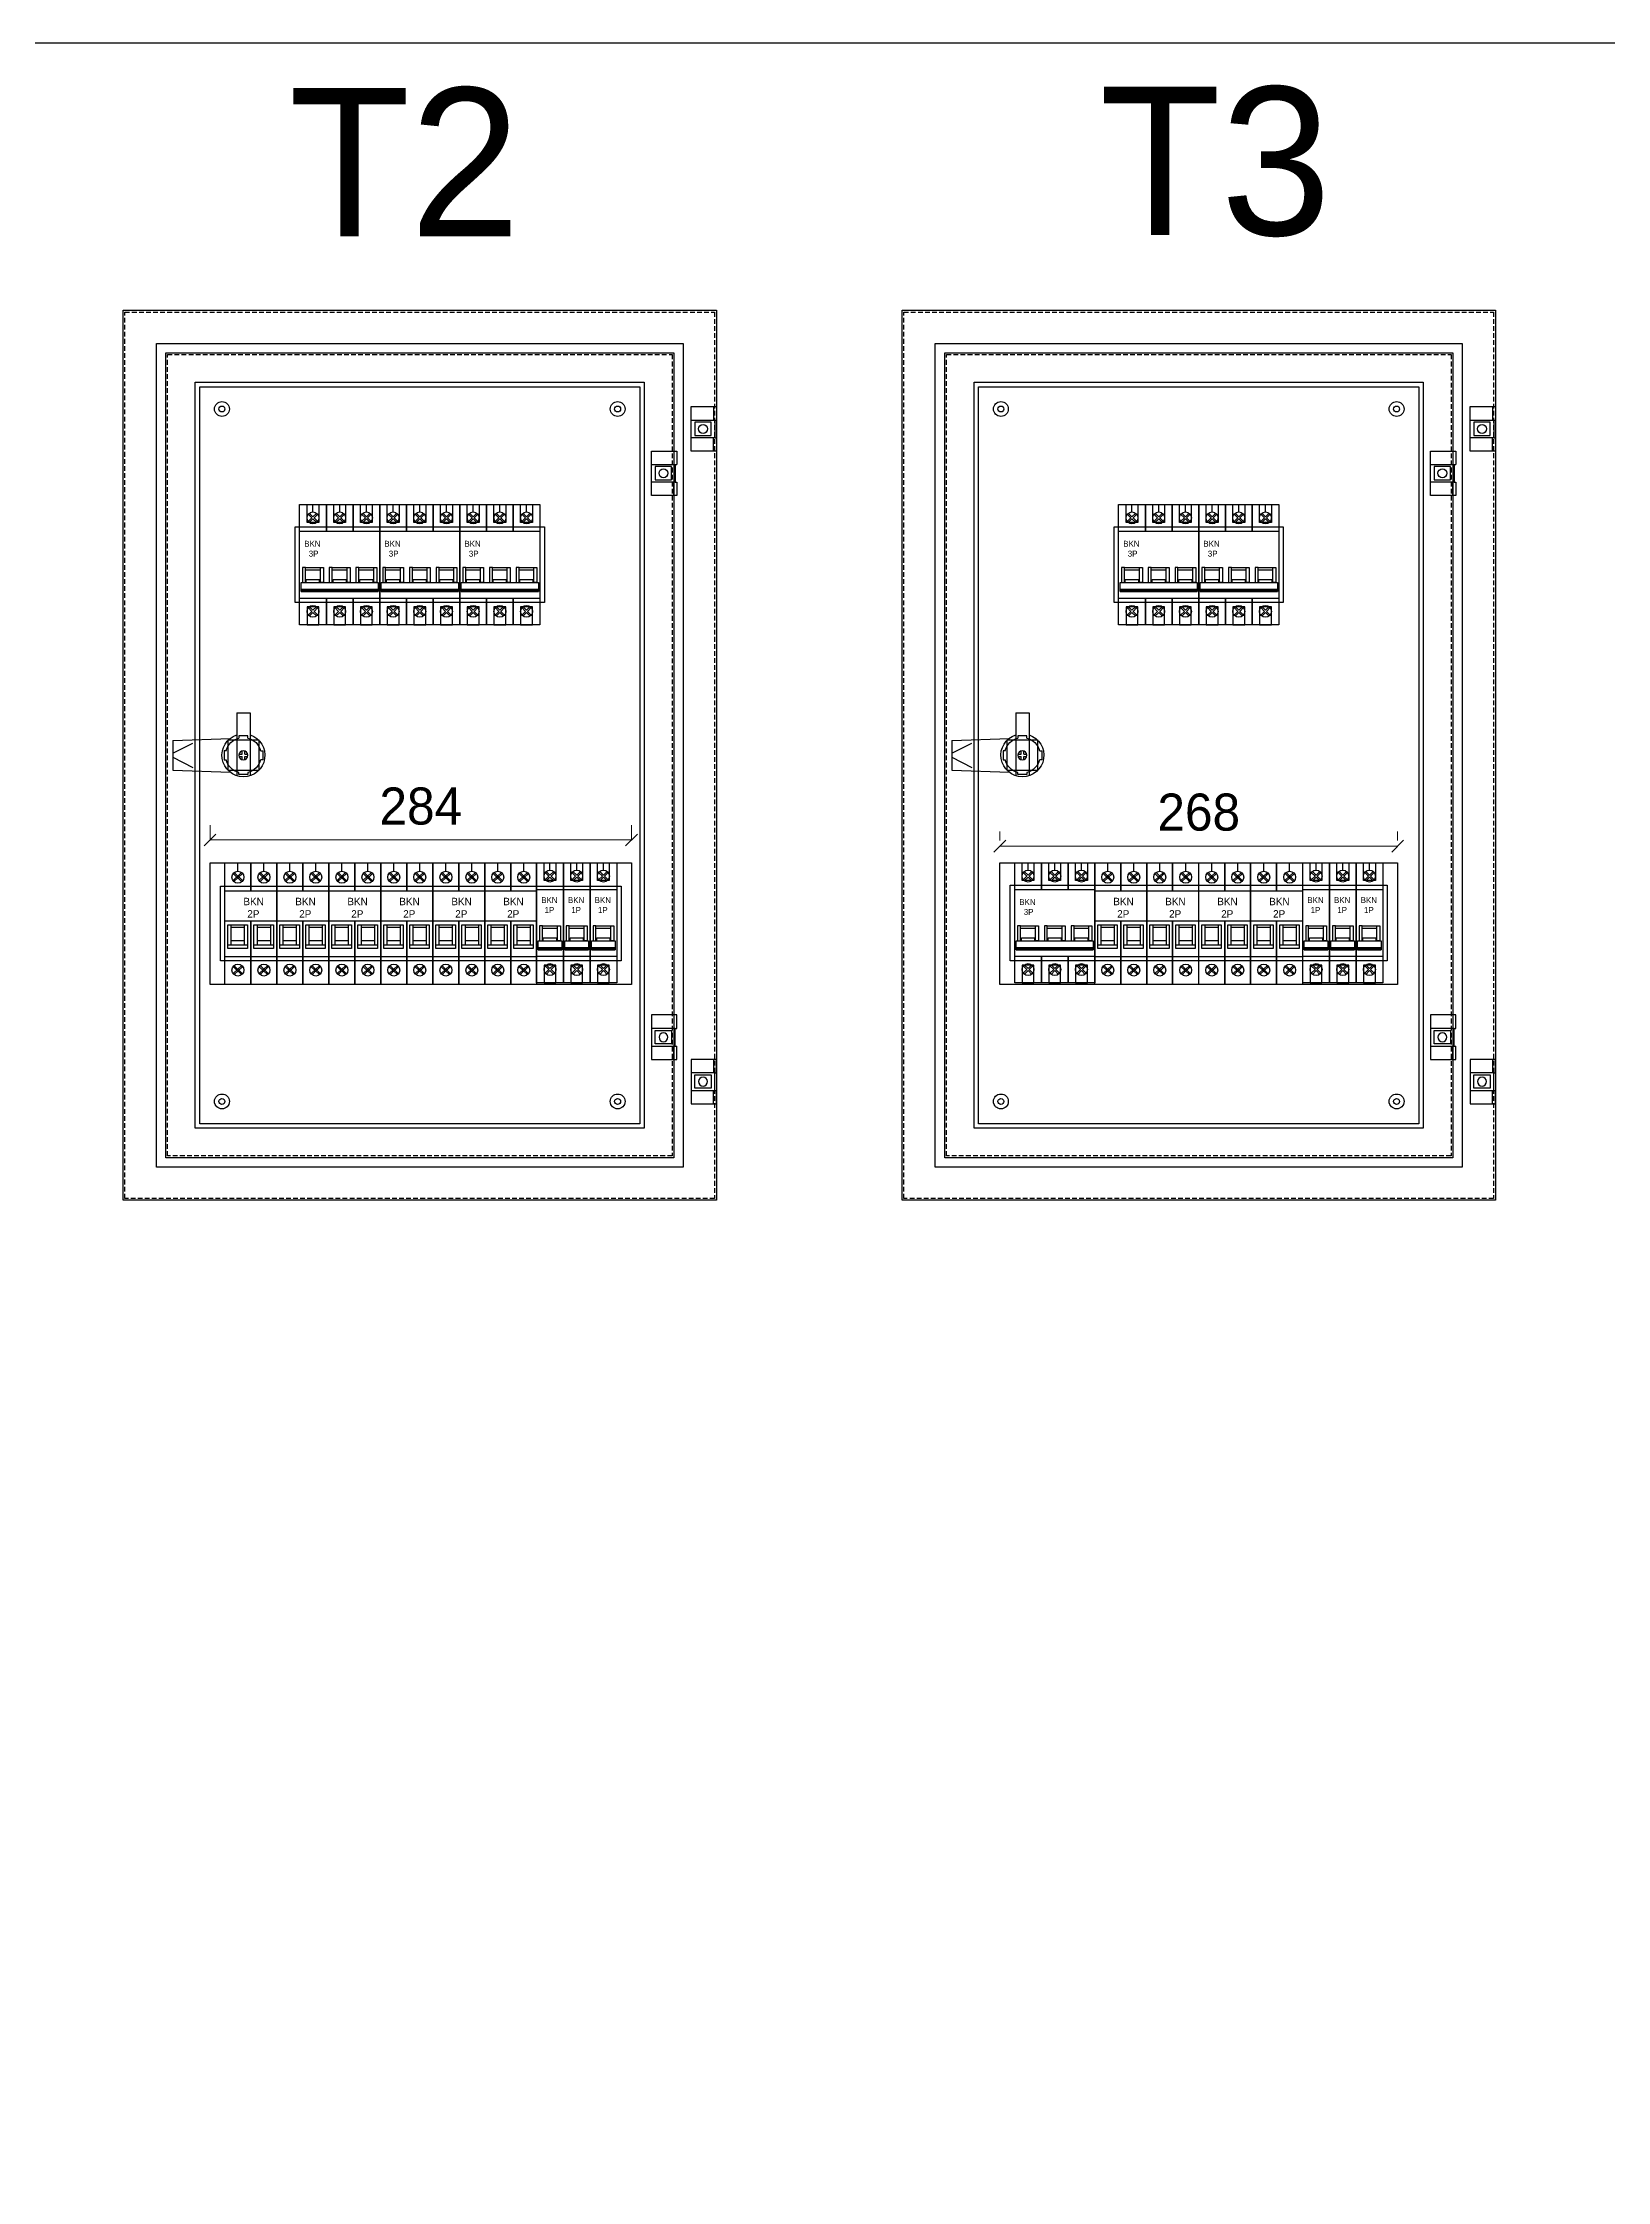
# Model space of a CAD drawing. Header units: millimetres. Extents: x 0 to 4348, y 0 to 3082.
# Drawn here: x 1055 to 2110, y 1633 to 3075 of the extents above; entities that cross this region are included whole.
import ezdxf

# ---------------------------------------------------------------- set-up
doc = ezdxf.new("R2010")
doc.units = ezdxf.units.MM
doc.linetypes.add('HIDDEN2', pattern=[4.7625, 3.175, -1.5875])
doc.layers.add('HEATER', color=1, linetype='Continuous')
doc.styles.add('Arial', font='arial.ttf')
doc.dimstyles.new('Dim-25', dxfattribs={"dimtxt": 25, "dimasz": 8, "dimexe": 10, "dimexo": 15, "dimgap": 10, "dimtad": 1, "dimdec": 0, "dimtxsty": 'Standard', "dimblk": 'OBLIQUE', "dimcen": 10, "dimclrd": 5, "dimclre": 5, "dimclrt": 3, "dimazin": 3, "dimtfac": 1, "dimtdec": 0, "dimtmove": 0, "dimatfit": 3, "dimldrblk": 'OBLIQUE', "dimlwd": 9, "dimlwe": 9})

# ---------------------------------------------------------------- blocks, each defined once
blk = doc.blocks.new('HL003-2-2')
at = {"color": 1}
for p, q in [((15, 21), (15, 12)), ((15, -9), (15, 0)), ((16, 12), (17, 12)), ((16, 0), (17, 0))]:
    blk.add_line(p, q, dxfattribs=at)
blk.add_lwpolyline([(17, 0), (17, -9), (0, -9), (0, 21), (17, 21), (17, 12)], dxfattribs=at)
blk.add_lwpolyline([(0, 12), (16, 12), (16, 0), (0, 0)], close=True, dxfattribs=at)
blk.add_circle((8, 6), 3, dxfattribs=at)
blk = doc.blocks.new('KHUNG CHUẨN')
at = {"color": 7}
blk.add_lwpolyline([(16919.25, -26555.16), (19889.25, -26555.16), (19889.25, -28655.16), (16919.25, -28655.16)], close=True, dxfattribs=at)
at = {"color": 3, "style": 'Arial'}
for tag, p in [('#01', (17055.57, -28580.1)), ('#02', (17431.39, -28580.1)), ('#03', (18030.58, -28580.1)), ('#08', (18751.7, -28580.1)), ('#10', (19064.78, -28580.1)), ('#05', (17308.45, -28633.02)), ('#06', (17632.65, -28633.73)), ('#09', (18753.85, -28632.6)), ('#11', (19060.3, -28625.69)), ('#12', (19806.46, -28628.91)), ('#04', (17024.77, -28634.62)), ('#07', (18002.01, -28634.74))]:
    blk.add_attdef(tag, p, '', height=20, dxfattribs=at)
blk = doc.blocks.new('BKN 3P')
at = {"color": 7}
for p, q in [((9, -5), (9, 0)), ((27, -5), (27, 0)), ((45, -5), (45, 0)), ((8.3, -9), (5.8, -6.5)), ((5.8, -11.5), (8.3, -9)), ((9, -8.3), (6.5, -5.8)), ((6.5, -12.2), (9, -9.7)), ((9, -8.3), (11.5, -5.8)), ((11.5, -12.2), (9, -9.7)), ((9.7, -9), (12.2, -6.5)), ((12.2, -11.5), (9.7, -9)), ((26.3, -9), (23.8, -6.5)), ((23.8, -11.5), (26.3, -9)), ((27, -8.3), (24.5, -5.8)), ((24.5, -12.2), (27, -9.7)), ((27, -8.3), (29.5, -5.8)), ((29.5, -12.2), (27, -9.7)), ((27.7, -9), (30.2, -6.5)), ((30.2, -11.5), (27.7, -9)), ((44.3, -9), (41.8, -6.5)), ((41.8, -11.5), (44.3, -9)), ((45, -8.3), (42.5, -5.8)), ((42.5, -12.2), (45, -9.7)), ((45, -8.3), (47.5, -5.8)), ((47.5, -12.2), (45, -9.7)), ((45.7, -9), (48.2, -6.5)), ((48.2, -11.5), (45.7, -9)), ((0, -18), (18, -18)), ((18, -18), (36, -18)), ((36, -18), (54, -18)), ((4, -42.5), (14, -42.5)), ((22, -42.5), (32, -42.5)), ((40, -42.5), (50, -42.5)), ((1, -57.1), (53, -57.1)), ((1, -57.6), (53, -57.6)), ((4, -44), (14, -44)), ((4.5, -52.5), (4.5, -50.5)), ((4.5, -50.5), (13.5, -50.5)), ((13.5, -52.5), (13.5, -50.5)), ((22, -44), (32, -44)), ((22.5, -52.5), (22.5, -50.5)), ((22.5, -50.5), (31.5, -50.5)), ((31.5, -52.5), (31.5, -50.5)), ((40, -44), (50, -44)), ((40.5, -52.5), (40.5, -50.5)), ((40.5, -50.5), (49.5, -50.5)), ((49.5, -52.5), (49.5, -50.5)), ((0, -63), (18, -63)), ((1, -58.1), (53, -58.1)), ((1, -58.6), (53, -58.6)), ((5.8, -69.5), (8.3, -72)), ((8.3, -72), (5.8, -74.5)), ((6.5, -68.8), (9, -71.3)), ((11.5, -68.8), (9, -71.3)), ((12.2, -69.5), (9.7, -72)), ((9.7, -72), (12.2, -74.5)), ((18, -63), (36, -63)), ((23.8, -69.5), (26.3, -72)), ((26.3, -72), (23.8, -74.5)), ((24.5, -68.8), (27, -71.3)), ((29.5, -68.8), (27, -71.3)), ((30.2, -69.5), (27.7, -72)), ((27.7, -72), (30.2, -74.5)), ((36, -63), (54, -63)), ((41.8, -69.5), (44.3, -72)), ((44.3, -72), (41.8, -74.5)), ((42.5, -68.8), (45, -71.3)), ((47.5, -68.8), (45, -71.3)), ((48.2, -69.5), (45.7, -72)), ((45.7, -72), (48.2, -74.5)), ((9, -72.7), (6.5, -75.2)), ((9, -72.7), (11.5, -75.2)), ((27, -72.7), (24.5, -75.2)), ((27, -72.7), (29.5, -75.2)), ((45, -72.7), (42.5, -75.2)), ((45, -72.7), (47.5, -75.2))]:
    blk.add_line(p, q, dxfattribs=at)
for points in [[(18, -63), (18, -81), (0, -81), (0, 0), (18, 0), (18, -18)], [(18, -18), (18, 0), (36, 0), (36, -18)], [(36, -18), (36, 0), (54, 0), (54, -81), (36, -81), (36, -63)], [(36, -63), (36, -81), (18, -81), (18, -63)]]:
    blk.add_lwpolyline(points, dxfattribs=at)
at = {"color": 1}
for points in [[(5, 0), (13, 0), (13, -12), (5, -12)], [(23, 0), (31, 0), (31, -12), (23, -12)], [(41, 0), (49, 0), (49, -12), (41, -12)], [(5, -81), (13, -81), (13, -69), (5, -69)], [(23, -81), (31, -81), (31, -69), (23, -69)], [(41, -81), (49, -81), (49, -69), (41, -69)]]:
    blk.add_lwpolyline(points, close=True, dxfattribs=at)
at = {"color": 7}
for points in [[(4, -42.5), (2, -42.5), (2, -52.5), (4, -52.5)], [(14, -42.5), (16, -42.5), (16, -52.5), (14, -52.5)], [(22, -42.5), (20, -42.5), (20, -52.5), (22, -52.5)], [(32, -42.5), (34, -42.5), (34, -52.5), (32, -52.5)], [(40, -42.5), (38, -42.5), (38, -52.5), (40, -52.5)], [(50, -42.5), (52, -42.5), (52, -52.5), (50, -52.5)], [(1, -52.5), (53, -52.5), (53, -58.6), (1, -58.6)]]:
    blk.add_lwpolyline(points, close=True, dxfattribs=at)
for centre in [(9, -9), (27, -9), (45, -9), (9, -72), (27, -72), (45, -72)]:
    blk.add_circle(centre, 4.02, dxfattribs=at)
at = {"insert": (8.6, -29.8), "char_height": 4, "attachment_point": 5}
blk.add_mtext_dynamic_manual_height_columns('{\\C1;BKN\\P\\pi1.598;3P}', width=17.271, gutter_width=1, heights=[0], dxfattribs=at)
blk = doc.blocks.new('BKN 2P')
at = {"color": 7}
for p, q in [((8.8, -5.7), (8.8, 0)), ((26.3, -5.7), (26.3, 0)), ((5.5, -12), (11.3, -6.6)), ((5.6, -7.3), (11.4, -12.8)), ((6.1, -12.7), (11.9, -7.2)), ((6.3, -6.6), (12, -12.1)), ((23, -12), (28.8, -6.6)), ((23.2, -7.3), (29, -12.8)), ((23.7, -12.7), (29.5, -7.2)), ((23.9, -6.6), (29.5, -12.1)), ((0, -18.8), (17.5, -18.8)), ((17.5, -18.8), (35, -18.8)), ((4.1, -41.9), (4.1, -55.2)), ((13.1, -41.9), (13.1, -55.2)), ((21.7, -41.9), (21.7, -55.2)), ((30.7, -41.9), (30.7, -55.2)), ((2.1, -55.2), (15.2, -55.2)), ((4.1, -43.3), (13.1, -43.3)), ((4.1, -52.4), (13.1, -52.4)), ((19.6, -55.2), (32.7, -55.2)), ((21.7, -43.3), (30.7, -43.3)), ((21.7, -52.4), (30.7, -52.4)), ((0, -63.2), (17.5, -63.2)), ((5.5, -70), (11.3, -75.4)), ((5.6, -74.7), (11.4, -69.2)), ((6.1, -69.2), (11.9, -74.8)), ((6.3, -75.4), (12, -69.8)), ((17.5, -63.2), (35, -63.2)), ((23, -70), (28.8, -75.4)), ((23.2, -74.7), (29, -69.2)), ((23.7, -69.2), (29.5, -74.8)), ((23.9, -75.4), (29.5, -69.8))]:
    blk.add_line(p, q, dxfattribs=at)
blk.add_line((0, -39.2), (35, -39.2))
for points in [[(17.5, -39.2), (17.5, -82), (0, -82), (0, 0), (17.5, 0), (17.5, -18.8)], [(17.5, -18.8), (17.5, 0), (35, 0), (35, -82), (17.5, -82), (17.5, -39.2)]]:
    blk.add_lwpolyline(points, dxfattribs=at)
for points in [[(2.1, -41.9), (15.2, -41.9), (15.2, -57.7), (2.1, -57.7)], [(19.6, -41.9), (32.7, -41.9), (32.7, -57.7), (19.6, -57.7)]]:
    blk.add_lwpolyline(points, close=True, dxfattribs=at)
for centre in [(8.8, -9.7), (26.3, -9.7), (8.8, -72.3), (26.3, -72.3)]:
    blk.add_circle(centre, 4.02, dxfattribs=at)
at = {"insert": (10.5, -23.6), "char_height": 5, "attachment_point": 1}
blk.add_mtext_dynamic_manual_height_columns('\\pi1.99689;{\\C1;BKN\\P\\pi4.61796;2P}', width=17.271, gutter_width=1, heights=[0], dxfattribs=at)
blk = doc.blocks.new('BKN 1P')
at = {"color": 7}
for p, q in [((9, -5), (9, 0)), ((8.3, -9), (5.8, -6.5)), ((5.8, -11.5), (8.3, -9)), ((9, -8.3), (6.5, -5.8)), ((6.5, -12.2), (9, -9.7)), ((9, -8.3), (11.5, -5.8)), ((11.5, -12.2), (9, -9.7)), ((9.7, -9), (12.2, -6.5)), ((12.2, -11.5), (9.7, -9)), ((0, -18), (18, -18)), ((4, -42.5), (14, -42.5)), ((1, -57.1), (17, -57.1)), ((1, -57.6), (17, -57.6)), ((4, -44), (14, -44)), ((4.5, -52.5), (4.5, -50.5)), ((4.5, -50.5), (13.5, -50.5)), ((13.5, -52.5), (13.5, -50.5)), ((0, -63), (18, -63)), ((1, -58.1), (17, -58.1)), ((1, -58.6), (17, -58.6)), ((5.8, -69.5), (8.3, -72)), ((8.3, -72), (5.8, -74.5)), ((6.5, -68.8), (9, -71.3)), ((11.5, -68.8), (9, -71.3)), ((12.2, -69.5), (9.7, -72)), ((9.7, -72), (12.2, -74.5)), ((9, -72.7), (6.5, -75.2)), ((9, -72.7), (11.5, -75.2))]:
    blk.add_line(p, q, dxfattribs=at)
for points in [[(0, 0), (18, 0), (18, -81), (0, -81)], [(4, -42.5), (2, -42.5), (2, -52.5), (4, -52.5)], [(14, -42.5), (16, -42.5), (16, -52.5), (14, -52.5)], [(1, -52.5), (17, -52.5), (17, -58.6), (1, -58.6)]]:
    blk.add_lwpolyline(points, close=True, dxfattribs=at)
at = {"color": 1}
for points in [[(5, 0), (13, 0), (13, -12), (5, -12)], [(5, -81), (13, -81), (13, -69), (5, -69)]]:
    blk.add_lwpolyline(points, close=True, dxfattribs=at)
at = {"color": 7}
for centre in [(9, -9), (9, -72)]:
    blk.add_circle(centre, 4.02, dxfattribs=at)
at = {"insert": (8.6, -28.5), "char_height": 4, "attachment_point": 5}
blk.add_mtext_dynamic_manual_height_columns('{\\C1;BKN\\P1P}', width=17.271, gutter_width=1, heights=[0], dxfattribs=at)
blk = doc.blocks.new('SDGFGHGHG')
at = {"layer": 'HEATER'}
for p, q in [((860892.9, 570780.5), (860931.6, 570782)), ((860892.9, 570760.5), (860892.9, 570780.5)), ((860892.9, 570771.9), (860906.3, 570778.7)), ((860935.9, 570742), (860935.9, 570784.3)), ((860944.9, 570742), (860944.9, 570784.3)), ((860892.9, 570769.1), (860906.3, 570762.4)), ((860937.5, 570771.3), (860939.5, 570771.3)), ((860937.5, 570769.8), (860939.5, 570769.8)), ((860939.5, 570773.5), (860939.5, 570771.3)), ((860939.5, 570769.8), (860939.5, 570767.6)), ((860941.3, 570773.5), (860941.3, 570771.3)), ((860941.3, 570771.3), (860943.4, 570771.3)), ((860941.3, 570769.8), (860941.3, 570767.6)), ((860941.3, 570769.8), (860943.4, 570769.8)), ((860892.9, 570760.5), (860931.6, 570759.1)), ((860935.9, 570742), (860944.9, 570742))]:
    blk.add_line(p, q, dxfattribs=at)
blk.add_circle((860940.4, 570770.5), 3.08, dxfattribs=at)
blk.add_arc((860940.4, 570770.5), 14.5, 288.08, 251.92, dxfattribs=at)
blk = doc.blocks.new('SĐFHGGH')
at = {"layer": 'HEATER'}
for points in [[(860928.8, 570702.4), (860927.4, 570702.4), (860927.4, 570708.4), (860928.8, 570708.4)], [(860943.4, 570717), (860943.4, 570718.4), (860937.4, 570718.4), (860937.4, 570717)], [(860952.1, 570702.4), (860953.4, 570702.4), (860953.4, 570708.4), (860952.1, 570708.4)], [(860943.4, 570693.8), (860943.4, 570692.4), (860937.4, 570692.4), (860937.4, 570693.8)]]:
    blk.add_lwpolyline(points, dxfattribs=at)
for start, end in [(104.4775, 165.5225), (14.4775, 75.5225), (194.4775, 255.5225), (284.4775, 345.5225)]:
    blk.add_arc((860940.4, 570705.4), 12, start, end, dxfattribs=at)
blk = doc.blocks.new('MS722')
for name, p in [('SDGFGHGHG', (-860940.4, -570770.5)), ('SĐFHGGH', (-860940.4, -570705.4))]:
    blk.add_blockref(name, p)
blk = doc.blocks.new('*D8')
at = {"color": 0, "linetype": 'ByBlock', "lineweight": -2}
for p, q in [((1171.6, 2541.2), (1163.6, 2533.2)), ((1447.8, 2533.2), (1455.8, 2541.2))]:
    blk.add_line(p, q, dxfattribs=at)
at = {"color": 5, "lineweight": 9, "ltscale": 3, "transparency": 16777216}
for p, q in [((1167.6, 2536.8), (1167.6, 2547.2)), ((1451.8, 2536.8), (1451.8, 2547.2)), ((1167.6, 2537.2), (1451.8, 2537.2))]:
    blk.add_line(p, q, dxfattribs=at)
at = {"layer": 'Defpoints', "color": 0, "ltscale": 3, "transparency": 16777216}
for p in [(1451.8, 2537.2), (1167.6, 2521.8), (1451.8, 2521.8)]:
    blk.add_point(p, dxfattribs=at)
at = {"color": 3, "ltscale": 3, "transparency": 16777216, "insert": (1309.7, 2559.9), "char_height": 25, "attachment_point": 5}
blk.add_mtext('284', dxfattribs=at)
blk = doc.blocks.new('_Oblique')
at = {"color": 0, "linetype": 'ByBlock', "lineweight": -2}
blk.add_line((-0.5, -0.5), (0.5, 0.5), dxfattribs=at)
blk = doc.blocks.new('*D9')
at = {"color": 5, "lineweight": 9, "ltscale": 3, "transparency": 16777216}
for p, q in [((1700.1, 2536.8), (1700.1, 2543)), ((1968.3, 2536.8), (1968.3, 2543)), ((1700.1, 2533), (1968.3, 2533))]:
    blk.add_line(p, q, dxfattribs=at)
at = {"color": 0, "linetype": 'ByBlock', "lineweight": -2}
for p, q in [((1704.1, 2537), (1696.1, 2529)), ((1964.3, 2529), (1972.3, 2537))]:
    blk.add_line(p, q, dxfattribs=at)
at = {"layer": 'Defpoints', "color": 0, "ltscale": 3, "transparency": 16777216}
for p in [(1968.3, 2533), (1700.1, 2521.8), (1968.3, 2521.8)]:
    blk.add_point(p, dxfattribs=at)
at = {"color": 3, "ltscale": 3, "transparency": 16777216, "insert": (1834.2, 2555.8), "char_height": 25, "attachment_point": 5}
blk.add_mtext('268', dxfattribs=at)

msp = doc.modelspace()

# ---------------------------------------------------------------- linework, layer by layer
at = {"color": 7}
for points in [[(1109, 2894.3), (1509, 2894.3), (1509, 2294.3), (1109, 2294.3)], [(1634.2, 2894.3), (2034.2, 2894.3), (2034.2, 2294.3), (1634.2, 2294.3)], [(1131.4, 2871.9), (1486.6, 2871.9), (1486.6, 2316.7), (1131.4, 2316.7)], [(1656.6, 2871.9), (2011.8, 2871.9), (2011.8, 2316.7), (1656.6, 2316.7)]]:
    msp.add_lwpolyline(points, close=True, dxfattribs=at)
at = {"color": 7, "linetype": 'HIDDEN2'}
for points in [[(1110.2, 2893.1), (1507.8, 2893.1), (1507.8, 2295.5), (1110.2, 2295.5)], [(1635.4, 2893.1), (2033, 2893.1), (2033, 2295.5), (1635.4, 2295.5)]]:
    msp.add_lwpolyline(points, close=True, dxfattribs=at)
at = {"color": 6}
for points in [[(1137.7, 2865.6), (1480.3, 2865.6), (1480.3, 2323), (1137.7, 2323)], [(1662.9, 2865.6), (2005.5, 2865.6), (2005.5, 2323), (1662.9, 2323)]]:
    msp.add_lwpolyline(points, close=True, dxfattribs=at)
at = {"color": 6, "linetype": 'HIDDEN2'}
for points in [[(1138.9, 2864.4), (1479.1, 2864.4), (1479.1, 2324.2), (1138.9, 2324.2)], [(1664.1, 2864.4), (2004.3, 2864.4), (2004.3, 2324.2), (1664.1, 2324.2)]]:
    msp.add_lwpolyline(points, close=True, dxfattribs=at)
at = {"color": 3}
for points in [[(1157.6, 2845.7), (1460.4, 2845.7), (1460.4, 2342.9), (1157.6, 2342.9)], [(1682.8, 2845.7), (1985.6, 2845.7), (1985.6, 2342.9), (1682.8, 2342.9)]]:
    msp.add_lwpolyline(points, close=True, dxfattribs=at)
at = {"color": 1}
for points in [[(1160.6, 2842.7), (1457.4, 2842.7), (1457.4, 2345.9), (1160.6, 2345.9)], [(1685.8, 2842.7), (1982.6, 2842.7), (1982.6, 2345.9), (1685.8, 2345.9)]]:
    msp.add_lwpolyline(points, close=True, dxfattribs=at)
at = {"color": 2}
for points in [[(1505.5, 2818.8), (1494.5, 2818.8), (1494.5, 2809.8), (1505.5, 2809.8)], [(2030.7, 2818.8), (2019.7, 2818.8), (2019.7, 2809.8), (2030.7, 2809.8)], [(1478.8, 2788.9), (1467.8, 2788.9), (1467.8, 2779.9), (1478.8, 2779.9)], [(2004, 2788.9), (1993, 2788.9), (1993, 2779.9), (2004, 2779.9)], [(1179.9, 2604.6), (1200.4, 2604.6), (1200.4, 2584.1), (1179.9, 2584.1)], [(1705, 2604.6), (1725.5, 2604.6), (1725.5, 2584.1), (1705, 2584.1)], [(1478.8, 2399.7), (1467.8, 2399.7), (1467.8, 2408.7), (1478.8, 2408.7)], [(2004, 2399.7), (1993, 2399.7), (1993, 2408.7), (2004, 2408.7)], [(1505.5, 2369.8), (1494.5, 2369.8), (1494.5, 2378.8), (1505.5, 2378.8)], [(2030.7, 2369.8), (2019.7, 2369.8), (2019.7, 2378.8), (2030.7, 2378.8)]]:
    msp.add_lwpolyline(points, close=True, dxfattribs=at)
at = {"color": 2, "ltscale": 3}
for points in [[(1225, 2748.3), (1393, 2748.3), (1393, 2697.3), (1225, 2697.3)], [(1777.2, 2748.3), (1891.2, 2748.3), (1891.2, 2697.3), (1777.2, 2697.3)], [(1174.6, 2506), (1444.8, 2506), (1444.8, 2455.6), (1174.6, 2455.6)], [(1707.1, 2506.8), (1961.3, 2506.8), (1961.3, 2455.8), (1707.1, 2455.8)]]:
    msp.add_lwpolyline(points, close=True, dxfattribs=at)
at = {"color": 252, "ltscale": 3}
for points in [[(1167.6, 2521.8), (1451.8, 2521.8), (1451.8, 2439.8), (1167.6, 2439.8)], [(1700.1, 2521.8), (1968.3, 2521.8), (1968.3, 2439.8), (1700.1, 2439.8)]]:
    msp.add_lwpolyline(points, close=True, dxfattribs=at)
at = {"color": 2, "ltscale": 3}
for centre, radius in [((1175.6, 2827.7), 5), ((1175.6, 2827.7), 2), ((1442.4, 2827.7), 5), ((1442.4, 2827.7), 2), ((1700.8, 2827.7), 5), ((1700.8, 2827.7), 2), ((1967.6, 2827.7), 5), ((1967.6, 2827.7), 2), ((1175.6, 2360.9), 5), ((1442.4, 2360.9), 5), ((1700.8, 2360.9), 5), ((1967.6, 2360.9), 5), ((1175.6, 2360.9), 2), ((1442.4, 2360.9), 2), ((1700.8, 2360.9), 2), ((1967.6, 2360.9), 2)]:
    msp.add_circle(centre, radius, dxfattribs=at)

# ---------------------------------------------------------------- block references
at = {"color": 3, "xscale": 1.46410000000651, "yscale": 1.46410000000651, "zscale": 1.46410000000651}
msp.add_blockref('KHUNG CHUẨN', (-24771.5, 41954), dxfattribs=at)
at = {"color": 7}
for name, p in [('HL003-2-2', (1492, 2808.3)), ('HL003-2-2', (2017.2, 2808.3)), ('HL003-2-2', (1465.3, 2778.4)), ('HL003-2-2', (1990.5, 2778.4)), ('BKN 3P', (1228, 2763.3)), ('BKN 3P', (1282, 2763.3)), ('BKN 3P', (1336, 2763.3)), ('BKN 3P', (1780.2, 2763.3)), ('BKN 3P', (1834.2, 2763.3)), ('BKN 2P', (1177.6, 2521.8)), ('BKN 2P', (1212.6, 2521.8)), ('BKN 2P', (1247.7, 2521.8)), ('BKN 2P', (1282.7, 2521.8)), ('BKN 2P', (1317.8, 2521.8)), ('BKN 2P', (1352.8, 2521.8)), ('BKN 1P', (1387.8, 2521.8)), ('BKN 1P', (1405.8, 2521.8)), ('BKN 1P', (1423.8, 2521.8)), ('BKN 3P', (1710.1, 2521.8)), ('BKN 2P', (1764.1, 2521.8)), ('BKN 2P', (1799.1, 2521.8)), ('BKN 2P', (1834.2, 2521.8)), ('BKN 2P', (1869.2, 2521.8)), ('BKN 1P', (1904.3, 2521.8)), ('BKN 1P', (1922.3, 2521.8)), ('BKN 1P', (1940.3, 2521.8))]:
    msp.add_blockref(name, p, dxfattribs=at)
at = {"xscale": -1, "rotation": 180}
for p in [(1190.1, 2594.3), (1715.3, 2594.3)]:
    msp.add_blockref('MS722', p, dxfattribs=at)
at = {"color": 7, "xscale": -1, "rotation": 180}
for p in [(1465.3, 2410.2), (1990.5, 2410.2), (1492, 2380.3), (2017.2, 2380.3)]:
    msp.add_blockref('HL003-2-2', p, dxfattribs=at)

# ---------------------------------------------------------------- texts
at = {"color": 2, "char_height": 100, "width": 1000, "attachment_point": 5}
for s, insert in [('T2', (1298.8, 2994.2)), ('T3', (1845.4, 2994.2))]:
    msp.add_mtext(s, dxfattribs=dict(at, insert=insert))

# ---------------------------------------------------------------- dimensions: what is measured, and where the dimension line sits
at = {"color": 2, "ltscale": 3}
for base, p1, p2, picture, middle in [((1451.8, 2537.2), (1167.6, 2521.8), (1451.8, 2521.8), '*D8', (1309.7, 2559.9)), ((1968.3, 2533), (1700.1, 2521.8), (1968.3, 2521.8), '*D9', (1834.2, 2555.8))]:
    dim = msp.add_linear_dim(base=base, p1=p1, p2=p2, dimstyle='Dim-25', dxfattribs=at)
    dim.commit()
    dim.dimension.update_dxf_attribs({"geometry": picture, "text_midpoint": middle})

doc.saveas('drawing.dxf')
